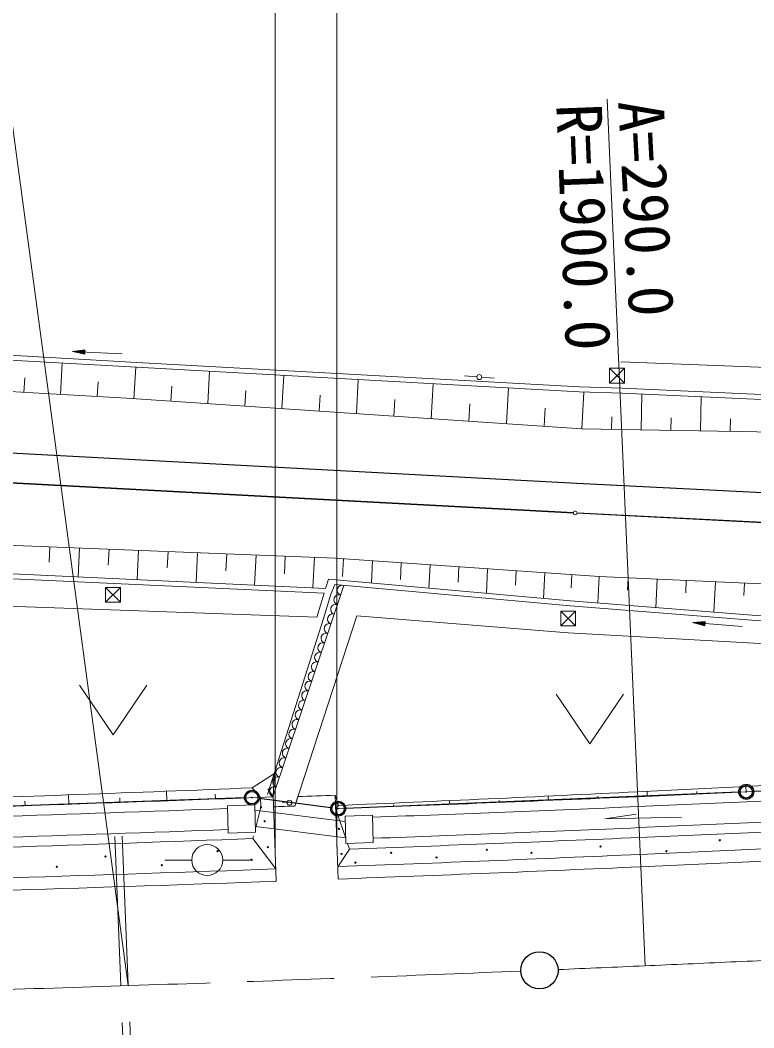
# Model space of a CAD drawing. Units: millimetres, scale not verified. Extents: x 40000 to 680000, y 20000 to 380000.
# Drawn here: x 242036 to 271619, y 276945 to 317599 of the extents above; entities that cross this region are included whole.
import ezdxf
from ezdxf.enums import TextEntityAlignment as Align

# ---------------------------------------------------------------- set-up
doc = ezdxf.new("R2010")
doc.units = ezdxf.units.MM
doc.header["$LTSCALE"] = 1000
doc.header["$PDMODE"] = 32
doc.header["$PDSIZE"] = 500
doc.linetypes.add('CHAIN', pattern=[18.5, 12, -1.5, 3.5, -1.5])
doc.linetypes.add('DASHED', pattern=[7.5, 6, -1.5])
for name, color, linetype, lineweight in [('M-BGD', 7, 'Continuous', 13), ('M-BMK', 2, 'CHAIN', 13), ('M-BMK-ROW', 30, 'Continuous', 25), ('M-BMK-SRVR', 3, 'Continuous', 25), ('M-STR-HTXT', 7, 'Continuous', 13)]:
    doc.layers.add(name, color=color, linetype=linetype, lineweight=lineweight)
doc.styles.add('ＭＳ ゴシック', font='')
doc.styles.get('ＭＳ ゴシック').set_extended_font_data('MS Gothic')

msp = doc.modelspace()

# ---------------------------------------------------------------- linework, layer by layer
at = {"layer": 'M-BGD'}
for p, q in [((246501, 303807), (217664, 305447)), ((246490, 303608), (217652, 305247)), ((244151, 304234), (244647, 304298)), ((244151, 304234), (246149, 304141)), ((244151, 304234), (244639, 304124)), ((244156, 304233), (244156, 304235)), ((244158, 304232), (244159, 304235)), ((244160, 304232), (244161, 304235)), ((244163, 304231), (244164, 304236)), ((244165, 304231), (244166, 304236)), ((244168, 304230), (244169, 304236)), ((244170, 304229), (244172, 304237)), ((244173, 304229), (244174, 304237)), ((244175, 304228), (244177, 304237)), ((244178, 304228), (244180, 304238)), ((244180, 304227), (244182, 304238)), ((244182, 304227), (244185, 304238)), ((244185, 304226), (244188, 304239)), ((244187, 304226), (244190, 304239)), ((244190, 304225), (244193, 304239)), ((244192, 304225), (244196, 304240)), ((244195, 304224), (244198, 304240)), ((244197, 304223), (244201, 304240)), ((244199, 304223), (244204, 304241)), ((244202, 304222), (244206, 304241)), ((244204, 304222), (244209, 304241)), ((244207, 304221), (244211, 304242)), ((244209, 304221), (244214, 304242)), ((244212, 304220), (244217, 304242)), ((244214, 304220), (244219, 304243)), ((244217, 304219), (244222, 304243)), ((244219, 304219), (244225, 304243)), ((244221, 304218), (244227, 304244)), ((244224, 304217), (244230, 304244)), ((244226, 304217), (244233, 304244)), ((244229, 304216), (244235, 304245)), ((244231, 304216), (244238, 304245)), ((244234, 304215), (244241, 304245)), ((244236, 304215), (244243, 304246)), ((244238, 304214), (244246, 304246)), ((244241, 304214), (244248, 304246)), ((244243, 304213), (244251, 304247)), ((244246, 304212), (244254, 304247)), ((244248, 304212), (244256, 304247)), ((244251, 304211), (244259, 304248)), ((244253, 304211), (244262, 304248)), ((244256, 304210), (244264, 304249)), ((244258, 304210), (244267, 304249)), ((244260, 304209), (244270, 304249)), ((244263, 304209), (244272, 304250)), ((244265, 304208), (244275, 304250)), ((244268, 304208), (244278, 304250)), ((244270, 304207), (244280, 304251)), ((244273, 304206), (244283, 304251)), ((244275, 304206), (244285, 304251)), ((244277, 304205), (244288, 304252)), ((244280, 304205), (244291, 304252)), ((244282, 304204), (244293, 304252)), ((244285, 304204), (244296, 304253)), ((244287, 304203), (244299, 304253)), ((244290, 304203), (244301, 304253)), ((244292, 304202), (244304, 304254)), ((244295, 304202), (244307, 304254)), ((244297, 304201), (244309, 304254)), ((244299, 304200), (244312, 304255)), ((244302, 304200), (244315, 304255)), ((244304, 304199), (244317, 304255)), ((244307, 304199), (244320, 304256)), ((244309, 304198), (244323, 304256)), ((244312, 304198), (244325, 304256)), ((244314, 304197), (244328, 304257)), ((244317, 304197), (244330, 304257)), ((244319, 304196), (244333, 304257)), ((244321, 304196), (244336, 304258)), ((244324, 304195), (244338, 304258)), ((244326, 304194), (244341, 304258)), ((244329, 304194), (244344, 304259)), ((244331, 304193), (244346, 304259)), ((244334, 304193), (244349, 304259)), ((244336, 304192), (244352, 304260)), ((244338, 304192), (244354, 304260)), ((244341, 304191), (244357, 304260)), ((244343, 304191), (244360, 304261)), ((244346, 304190), (244362, 304261)), ((244348, 304189), (244365, 304262)), ((244351, 304189), (244367, 304262)), ((244353, 304188), (244370, 304262)), ((244356, 304188), (244373, 304263)), ((244358, 304187), (244375, 304263)), ((244360, 304187), (244378, 304263)), ((244363, 304186), (244381, 304264)), ((244365, 304186), (244383, 304264)), ((244368, 304185), (244386, 304264)), ((244370, 304185), (244389, 304265)), ((244373, 304184), (244391, 304265)), ((244375, 304183), (244394, 304265)), ((244377, 304183), (244397, 304266)), ((244380, 304182), (244399, 304266)), ((244382, 304182), (244402, 304266)), ((244385, 304181), (244405, 304267)), ((244387, 304181), (244407, 304267)), ((244390, 304180), (244410, 304267)), ((244392, 304180), (244412, 304268)), ((244395, 304179), (244415, 304268)), ((244397, 304179), (244418, 304268)), ((244399, 304178), (244420, 304269)), ((244402, 304177), (244423, 304269)), ((244404, 304177), (244426, 304269)), ((244407, 304176), (244428, 304270)), ((244409, 304176), (244431, 304270)), ((244412, 304175), (244434, 304270)), ((244414, 304175), (244436, 304271)), ((244417, 304174), (244439, 304271)), ((244419, 304174), (244442, 304271)), ((244421, 304173), (244444, 304272)), ((244424, 304173), (244447, 304272)), ((244426, 304172), (244449, 304272)), ((244429, 304171), (244452, 304273)), ((244431, 304171), (244455, 304273)), ((244434, 304170), (244457, 304273)), ((244436, 304170), (244460, 304274)), ((244439, 304169), (244463, 304274)), ((244441, 304169), (244465, 304274)), ((244443, 304168), (244468, 304275)), ((244446, 304168), (244471, 304275)), ((244448, 304167), (244473, 304275)), ((244451, 304167), (244476, 304276)), ((244453, 304166), (244479, 304276)), ((244456, 304165), (244481, 304276)), ((244458, 304165), (244484, 304277)), ((244460, 304164), (244487, 304277)), ((244463, 304164), (244489, 304277)), ((244465, 304163), (244492, 304278)), ((244468, 304163), (244494, 304278)), ((244470, 304162), (244497, 304278)), ((244473, 304162), (244500, 304279)), ((244475, 304161), (244502, 304279)), ((244477, 304160), (244505, 304280)), ((244480, 304160), (244508, 304280)), ((244482, 304159), (244510, 304280)), ((244485, 304159), (244513, 304281)), ((244487, 304158), (244516, 304281)), ((244490, 304158), (244518, 304281)), ((244492, 304157), (244521, 304282)), ((244495, 304157), (244524, 304282)), ((244497, 304156), (244526, 304282)), ((244499, 304156), (244529, 304283)), ((244502, 304155), (244531, 304283)), ((244504, 304154), (244534, 304283)), ((244507, 304154), (244537, 304284)), ((244509, 304153), (244539, 304284)), ((244512, 304153), (244542, 304284)), ((244514, 304152), (244545, 304285)), ((244517, 304152), (244547, 304285)), ((244519, 304151), (244550, 304285)), ((244521, 304151), (244553, 304286)), ((244524, 304150), (244555, 304286)), ((244526, 304150), (244558, 304286)), ((244529, 304149), (244561, 304287)), ((244531, 304148), (244563, 304287)), ((244534, 304148), (244566, 304287)), ((244536, 304147), (244568, 304288)), ((244539, 304147), (244571, 304288)), ((244541, 304146), (244574, 304288)), ((244543, 304146), (244576, 304289)), ((244546, 304145), (244579, 304289)), ((244548, 304145), (244582, 304289)), ((244551, 304144), (244584, 304290)), ((244553, 304144), (244587, 304290)), ((244556, 304143), (244590, 304290)), ((244558, 304142), (244592, 304291)), ((244560, 304142), (244595, 304291)), ((244563, 304141), (244598, 304291)), ((244565, 304141), (244600, 304292)), ((244568, 304140), (244603, 304292)), ((244570, 304140), (244606, 304293)), ((244573, 304139), (244608, 304293)), ((244575, 304139), (244611, 304293)), ((244578, 304138), (244613, 304294)), ((244580, 304137), (244616, 304294)), ((244582, 304137), (244619, 304294)), ((244585, 304136), (244621, 304295)), ((244587, 304136), (244624, 304295)), ((244590, 304135), (244627, 304295)), ((244592, 304135), (244629, 304296)), ((244595, 304134), (244632, 304296)), ((244597, 304134), (244635, 304296)), ((244599, 304133), (244637, 304297)), ((244602, 304133), (244640, 304297)), ((244604, 304132), (244642, 304297)), ((244607, 304131), (244645, 304298)), ((244609, 304131), (244646, 304291)), ((244612, 304130), (244646, 304277)), ((244614, 304130), (244645, 304263)), ((244617, 304129), (244644, 304250)), ((244619, 304129), (244644, 304236)), ((244621, 304128), (244643, 304222)), ((244624, 304128), (244642, 304208)), ((244626, 304127), (244642, 304194)), ((244629, 304127), (244641, 304180)), ((244631, 304126), (244640, 304166)), ((244634, 304125), (244640, 304152)), ((244636, 304125), (244639, 304138)), ((244647, 304298), (244639, 304124)), ((217581, 303976), (246319, 302347)), ((243661, 302497), (243732, 303765)), ((264585, 302805), (246501, 303807)), ((276537, 303418), (266255, 303810)), ((264576, 302606), (246490, 303608)), ((246625, 302326), (246696, 303596)), ((249601, 302127), (249674, 303431)), ((265802, 303553), (266402, 303553)), ((265802, 302953), (265802, 303553)), ((265802, 303553), (266402, 302953)), ((265802, 302953), (266402, 303553)), ((266402, 303553), (266402, 302953)), ((242185, 302581), (242219, 303174)), ((245143, 302413), (245176, 303001)), ((252590, 301927), (252665, 303266)), ((255593, 301725), (255670, 303099)), ((258610, 301524), (258689, 302932)), ((259950, 303246), (260449, 303208)), ((260648, 303192), (261147, 303154)), ((266402, 302953), (265802, 302953)), ((248113, 302226), (248146, 302827)), ((251095, 302027), (251130, 302652)), ((254092, 301826), (254128, 302476)), ((261640, 301321), (261722, 302766)), ((266304, 302549), (264576, 302606)), ((266312, 302749), (264585, 302805)), ((264685, 301117), (264768, 302595)), ((266304, 302549), (276446, 302099)), ((276455, 302299), (266312, 302749)), ((267076, 301074), (267102, 302514)), ((246319, 302347), (264685, 301117)), ((257101, 301625), (257139, 302300)), ((260125, 301422), (260164, 302123)), ((269467, 301031), (269492, 302408)), ((263162, 301219), (263203, 301945)), ((264482, 298906), (217889, 301397)), ((264483, 298926), (217890, 301417)), ((264482, 298916), (217890, 301407)), ((265880, 301095), (265889, 301595)), ((268272, 301052), (268281, 301552)), ((270663, 301009), (270672, 301509)), ((281425, 300815), (264685, 301117)), ((264343, 297712), (217917, 300193)), ((264344, 297732), (217918, 300213)), ((264343, 297722), (217919, 300203)), ((264478, 298906), (275709, 298336)), ((264479, 298926), (275710, 298356)), ((264479, 298916), (275709, 298346)), ((264492, 297704), (275651, 297138)), ((264493, 297724), (275652, 297157)), ((264493, 297714), (275651, 297148)), ((254731, 295899), (239830, 296485)), ((243230, 296351), (243202, 295732)), ((244428, 296304), (244373, 295135)), ((245620, 296257), (245590, 295615)), ((246812, 296210), (246757, 295025)), ((247999, 296164), (247968, 295498)), ((249186, 296117), (249129, 294915)), ((250367, 296070), (250335, 295382)), ((251548, 296024), (251491, 294806)), ((252724, 295978), (252690, 295267)), ((253899, 295931), (253842, 294697)), ((265380, 295155), (254731, 295899)), ((255069, 295875), (255035, 295152)), ((256238, 295793), (256196, 294894)), ((257401, 295712), (257370, 295038)), ((258564, 295631), (258520, 294684)), ((239638, 295154), (254295, 294476)), ((239647, 295354), (254354, 294673)), ((259722, 295550), (259693, 294924)), ((260880, 295469), (260834, 294475)), ((262033, 295389), (262006, 294810)), ((263185, 295308), (263137, 294267)), ((264282, 295231), (264258, 294700)), ((265380, 295155), (265329, 294081)), ((277100, 294622), (265380, 295155)), ((255081, 294794), (252219, 286271)), ((254467, 295050), (254354, 294673)), ((264227, 294168), (254467, 295050)), ((254552, 294405), (254719, 294827)), ((264210, 293969), (254719, 294827)), ((266529, 294602), (266552, 295101)), ((267671, 293896), (267724, 295048)), ((268873, 294495), (268896, 294995)), ((270012, 293711), (270068, 294942)), ((271217, 294389), (271240, 294888)), ((245480, 294713), (246080, 294713)), ((245480, 294113), (245480, 294713)), ((245480, 294713), (246080, 294113)), ((245480, 294113), (246080, 294713)), ((246080, 294713), (246080, 294113)), ((254295, 294476), (254004, 293509)), ((254295, 294476), (254004, 293509)), ((254280, 293499), (254552, 294405)), ((240888, 293981), (254004, 293509)), ((246080, 294113), (245480, 294113)), ((264210, 293969), (271540, 293390)), ((264227, 294168), (271554, 293589)), ((255611, 293572), (253112, 285895)), ((264138, 292877), (255611, 293572)), ((263834, 293760), (264434, 293760)), ((263834, 293160), (263834, 293760)), ((263834, 293760), (264434, 293160)), ((263834, 293160), (264434, 293760)), ((264434, 293760), (264434, 293160)), ((271554, 293589), (285010, 292787)), ((252014, 286359), (254280, 293499)), ((264434, 293160), (263834, 293160)), ((269155, 293297), (269652, 293344)), ((269155, 293297), (271148, 293135)), ((269155, 293297), (269638, 293170)), ((269159, 293296), (269160, 293297)), ((269162, 293295), (269163, 293298)), ((269164, 293294), (269165, 293298)), ((269167, 293294), (269168, 293298)), ((269169, 293293), (269171, 293298)), ((269172, 293293), (269173, 293299)), ((269174, 293292), (269176, 293299)), ((269176, 293291), (269179, 293299)), ((269179, 293291), (269181, 293299)), ((269181, 293290), (269184, 293300)), ((269184, 293289), (269186, 293300)), ((269186, 293289), (269189, 293300)), ((269188, 293288), (269192, 293300)), ((269191, 293288), (269194, 293301)), ((269193, 293287), (269197, 293301)), ((269196, 293286), (269200, 293301)), ((269198, 293286), (269202, 293301)), ((269201, 293285), (269205, 293302)), ((269203, 293284), (269208, 293302)), ((269205, 293284), (269210, 293302)), ((269208, 293283), (269213, 293302)), ((269210, 293282), (269216, 293303)), ((269213, 293282), (269218, 293303)), ((269215, 293281), (269221, 293303)), ((269217, 293281), (269224, 293303)), ((269220, 293280), (269226, 293304)), ((269222, 293279), (269229, 293304)), ((269225, 293279), (269232, 293304)), ((269227, 293278), (269234, 293304)), ((269230, 293277), (269237, 293305)), ((269232, 293277), (269240, 293305)), ((269234, 293276), (269242, 293305)), ((269237, 293275), (269245, 293305)), ((269239, 293275), (269247, 293306)), ((269242, 293274), (269250, 293306)), ((269244, 293274), (269253, 293306)), ((269246, 293273), (269256, 293306)), ((269249, 293272), (269258, 293307)), ((269251, 293272), (269261, 293307)), ((269254, 293271), (269263, 293307)), ((269256, 293270), (269266, 293307)), ((269259, 293270), (269269, 293308)), ((269261, 293269), (269271, 293308)), ((269263, 293269), (269274, 293308)), ((269266, 293268), (269277, 293308)), ((269268, 293267), (269279, 293309)), ((269271, 293267), (269282, 293309)), ((269273, 293266), (269285, 293309)), ((269276, 293265), (269287, 293309)), ((269278, 293265), (269290, 293310)), ((269280, 293264), (269293, 293310)), ((269283, 293263), (269295, 293310)), ((269285, 293263), (269298, 293310)), ((269288, 293262), (269301, 293311)), ((269290, 293262), (269303, 293311)), ((269292, 293261), (269306, 293311)), ((269295, 293260), (269309, 293311)), ((269297, 293260), (269311, 293312)), ((269300, 293259), (269314, 293312)), ((269302, 293258), (269317, 293312)), ((269305, 293258), (269319, 293312)), ((269307, 293257), (269322, 293313)), ((269309, 293257), (269324, 293313)), ((269312, 293256), (269327, 293313)), ((269314, 293255), (269330, 293313)), ((269317, 293255), (269332, 293314)), ((269319, 293254), (269335, 293314)), ((269322, 293253), (269338, 293314)), ((269324, 293253), (269340, 293314)), ((269326, 293252), (269343, 293315)), ((269329, 293251), (269346, 293315)), ((269331, 293251), (269348, 293315)), ((269334, 293250), (269351, 293315)), ((269336, 293250), (269354, 293316)), ((269338, 293249), (269356, 293316)), ((269341, 293248), (269359, 293316)), ((269343, 293248), (269362, 293316)), ((269346, 293247), (269364, 293317)), ((269348, 293246), (269367, 293317)), ((269351, 293246), (269370, 293317)), ((269353, 293245), (269372, 293317)), ((269355, 293244), (269375, 293318)), ((269358, 293244), (269378, 293318)), ((269360, 293243), (269380, 293318)), ((269363, 293243), (269383, 293318)), ((269365, 293242), (269386, 293319)), ((269367, 293241), (269388, 293319)), ((269370, 293241), (269391, 293319)), ((269372, 293240), (269394, 293319)), ((269375, 293239), (269396, 293320)), ((269377, 293239), (269399, 293320)), ((269380, 293238), (269401, 293320)), ((269382, 293237), (269404, 293320)), ((269384, 293237), (269407, 293321)), ((269387, 293236), (269409, 293321)), ((269389, 293236), (269412, 293321)), ((269392, 293235), (269415, 293321)), ((269394, 293234), (269417, 293322)), ((269396, 293234), (269420, 293322)), ((269399, 293233), (269423, 293322)), ((269401, 293232), (269425, 293322)), ((269404, 293232), (269428, 293323)), ((269406, 293231), (269431, 293323)), ((269409, 293231), (269433, 293323)), ((269411, 293230), (269436, 293323)), ((269413, 293229), (269439, 293324)), ((269416, 293229), (269441, 293324)), ((269418, 293228), (269444, 293324)), ((269421, 293227), (269447, 293324)), ((269423, 293227), (269449, 293325)), ((269425, 293226), (269452, 293325)), ((269428, 293225), (269455, 293325)), ((269430, 293225), (269457, 293325)), ((269433, 293224), (269460, 293325)), ((269435, 293224), (269463, 293326)), ((269438, 293223), (269465, 293326)), ((269440, 293222), (269468, 293326)), ((269442, 293222), (269471, 293326)), ((269445, 293221), (269473, 293327)), ((269447, 293220), (269476, 293327)), ((269450, 293220), (269478, 293327)), ((269452, 293219), (269481, 293328)), ((269454, 293219), (269484, 293328)), ((269457, 293218), (269486, 293328)), ((269459, 293217), (269489, 293328)), ((269462, 293217), (269492, 293329)), ((269464, 293216), (269494, 293329)), ((269467, 293215), (269497, 293329)), ((269469, 293215), (269500, 293329)), ((269471, 293214), (269502, 293330)), ((269474, 293213), (269505, 293330)), ((269476, 293213), (269508, 293330)), ((269479, 293212), (269510, 293330)), ((269481, 293212), (269513, 293330)), ((269484, 293211), (269516, 293331)), ((269486, 293210), (269518, 293331)), ((269488, 293210), (269521, 293331)), ((269491, 293209), (269524, 293331)), ((269493, 293208), (269526, 293332)), ((269496, 293208), (269529, 293332)), ((269498, 293207), (269532, 293332)), ((269500, 293206), (269534, 293332)), ((269503, 293206), (269537, 293333)), ((269505, 293205), (269540, 293333)), ((269508, 293205), (269542, 293333)), ((269510, 293204), (269545, 293333)), ((269513, 293203), (269548, 293334)), ((269515, 293203), (269550, 293334)), ((269517, 293202), (269553, 293334)), ((269520, 293201), (269555, 293334)), ((269522, 293201), (269558, 293335)), ((269525, 293200), (269561, 293335)), ((269527, 293200), (269563, 293335)), ((269530, 293199), (269566, 293335)), ((269532, 293198), (269569, 293336)), ((269534, 293198), (269571, 293336)), ((269537, 293197), (269574, 293336)), ((269539, 293196), (269577, 293336)), ((269542, 293196), (269579, 293337)), ((269544, 293195), (269582, 293337)), ((269546, 293194), (269585, 293337)), ((269549, 293194), (269587, 293337)), ((269551, 293193), (269590, 293338)), ((269554, 293193), (269593, 293338)), ((269556, 293192), (269595, 293338)), ((269559, 293191), (269598, 293338)), ((269561, 293191), (269601, 293339)), ((269563, 293190), (269603, 293339)), ((269566, 293189), (269606, 293339)), ((269568, 293189), (269609, 293339)), ((269571, 293188), (269611, 293340)), ((269573, 293188), (269614, 293340)), ((269575, 293187), (269617, 293340)), ((269578, 293186), (269619, 293340)), ((269580, 293186), (269622, 293341)), ((269583, 293185), (269625, 293341)), ((269585, 293184), (269627, 293341)), ((269588, 293184), (269630, 293341)), ((269590, 293183), (269632, 293342)), ((269592, 293182), (269635, 293342)), ((269595, 293182), (269638, 293342)), ((269597, 293181), (269640, 293342)), ((269600, 293181), (269643, 293343)), ((269602, 293180), (269646, 293343)), ((269604, 293179), (269648, 293343)), ((269607, 293179), (269651, 293343)), ((269609, 293178), (269652, 293337)), ((269612, 293177), (269651, 293323)), ((269614, 293177), (269650, 293309)), ((269617, 293176), (269649, 293295)), ((269619, 293175), (269647, 293282)), ((269621, 293175), (269646, 293268)), ((269624, 293174), (269645, 293254)), ((269626, 293174), (269644, 293240)), ((269629, 293173), (269643, 293226)), ((269631, 293172), (269642, 293212)), ((269634, 293172), (269641, 293198)), ((269636, 293171), (269639, 293184)), ((269652, 293344), (269638, 293170)), ((271540, 293390), (284968, 292527)), ((264138, 292877), (271385, 292474)), ((283977, 291714), (271385, 292474)), ((244433, 290768), (245786, 288768)), ((245786, 288768), (247139, 290768)), ((263654, 290402), (265007, 288402)), ((265007, 288402), (266360, 290402)), ((251390, 286629), (252285, 287213)), ((252285, 287213), (252234, 286315)), ((251390, 286629), (251730, 286244)), ((271299, 286684), (271309, 286463)), ((243982, 286343), (243995, 285966)), ((246049, 286228), (246055, 286037)), ((247931, 286492), (247945, 286104)), ((249903, 286372), (249910, 286176)), ((251745, 285845), (251730, 286244)), ((252236, 286264), (252026, 286585)), ((252234, 286315), (252360, 282856)), ((253236, 286275), (253112, 285895)), ((254735, 286330), (254859, 282947)), ((254735, 286330), (254878, 285918)), ((263340, 286120), (263332, 286295)), ((265333, 286203), (265328, 286296)), ((267323, 286288), (267313, 286486)), ((269317, 286481), (269321, 286376)), ((242224, 286093), (242231, 285906)), ((251494, 285938), (250394, 285904)), ((250394, 285904), (250428, 284804)), ((251494, 285938), (251527, 284838)), ((251523, 284991), (251745, 285845)), ((252795, 286036), (252595, 286048)), ((253151, 286013), (252994, 286023)), ((254878, 285918), (254756, 285788)), ((257094, 285875), (257091, 285944)), ((259360, 285961), (259353, 286113)), ((261348, 286040), (261344, 286121)), ((251500, 285726), (255147, 285265)), ((254755, 285794), (255168, 284601)), ((256240, 285520), (255140, 285486)), ((255140, 285486), (255174, 284387)), ((256240, 285520), (256274, 284421)), ((265617, 285373), (266874, 285565)), ((268698, 285447), (265617, 285373)), ((251520, 285069), (255167, 284608)), ((251527, 284838), (250428, 284804)), ((251416, 284581), (251445, 284695)), ((251416, 284581), (252342, 283355)), ((256274, 284421), (255174, 284387)), ((255241, 284389), (255321, 284158)), ((254841, 283446), (255321, 284158)), ((247867, 283716), (248952, 283716)), ((250202, 283716), (251418, 283716))]:
    msp.add_line(p, q, dxfattribs=at)
at = {"layer": 'M-BGD', "linetype": 'DASHED'}
for p, q in [((245855, 284661), (246375, 271581)), ((246154, 284680), (246674, 271593))]:
    msp.add_line(p, q, dxfattribs=at)
at = {"layer": 'M-BGD'}
for points in [[(266918, 286466), (271299, 286684), (281241, 287212)], [(266928, 286271), (271311, 286463), (281066, 286924)], [(266946, 285871), (271329, 286064), (280219, 286484)], [(266983, 285022), (271368, 285215), (280267, 285635)], [(267000, 284622), (271386, 284815), (281386, 285287)], [(267036, 283943), (271420, 284140), (281390, 284621), (282124, 284659)], [(267058, 283443), (271443, 283640), (281415, 284121), (284139, 284263)]]:
    msp.add_lwpolyline(points, dxfattribs=at)
for centre, radius in [((260549, 303200), 100), ((264418, 297718), 75), ((251745, 285845), 25), ((252894, 286029), 100), ((251894, 285279), 25), ((254890, 284971), 25), ((249577, 283716), 625), ((252020, 284236), 25), ((265437, 284259), 25), ((270244, 284512), 25), ((245474, 283856), 25), ((249996, 284077), 25), ((254993, 283959), 25), ((256993, 284006), 25), ((258827, 283817), 25), ((260851, 284133), 25), ((262654, 284006), 25), ((268093, 284070), 25), ((243513, 283445), 25), ((247751, 283508), 25), ((251356, 283730), 25), ((255554, 283611), 25)]:
    msp.add_circle(centre, radius, dxfattribs=at)
for centre, radius, start, end in [((255020, 294599), 204, 72.5799, 250.2982), ((254890, 294213), 204, 72.5799, 250.2982), ((254760, 293826), 204, 72.5799, 250.2982), ((254630, 293439), 204, 72.5799, 250.2982), ((254500, 293052), 204, 72.5799, 250.2982), ((254370, 292665), 204, 72.5799, 250.2982), ((254241, 292278), 204, 72.5799, 250.2982), ((254111, 291892), 204, 72.5799, 250.2982), ((253981, 291505), 204, 72.5799, 250.2982), ((253851, 291118), 204, 72.5799, 250.2982), ((253721, 290731), 204, 72.5799, 250.2982), ((253591, 290344), 204, 72.5799, 250.2982), ((253461, 289958), 204, 72.5799, 250.2982), ((253331, 289571), 204, 72.5799, 250.2982), ((253201, 289184), 204, 72.5799, 250.2982), ((253072, 288797), 204, 72.5799, 250.2982), ((252942, 288410), 204, 72.5799, 250.2982), ((252682, 287637), 204, 72.5799, 250.2982), ((252812, 288023), 204, 72.5799, 250.2982), ((252552, 287250), 204, 72.5799, 250.2982), ((252422, 286863), 204, 72.5799, 250.2982), ((174860, 2177275), 1892195, 271.89124, 272.31796), ((252292, 286476), 204, 72.5799, 250.2982), ((179700, 2177465), 1892592, 271.56723, 272.19646), ((252162, 286089), 204, 72.5799, 88.6315), ((183974, 2177622), 1892615, 272.09727, 272.14268), ((185871, 2177688), 1893154, 272.0852, 272.45415), ((174865, 2177179), 1892953, 272.42254, 272.78759), ((183974, 2177622), 1892990, 272.067, 272.09311), ((185871, 2177688), 1893554, 272.1298, 272.45414), ((179700, 2177465), 1892992, 271.56723, 272.14032), ((185871, 2177688), 1894404, 272.12963, 272.45414), ((179700, 2177465), 1893842, 271.56723, 272.14015), ((179700, 2177465), 1894242, 271.56723, 272.16973), ((185871, 2177688), 1894804, 272.10052, 272.45415), ((183974, 2177622), 1895500, 272.14261, 272.51156), ((183974, 2177622), 1896000, 272.1426, 272.51156), ((183974, 2177622), 1895500, 270.78325, 272.06704), ((183974, 2177622), 1896000, 270.78341, 272.06705)]:
    msp.add_arc(centre, radius, start, end, dxfattribs=at)
at = {"layer": 'M-BMK'}
for centre, radius, start, end in [((165311, 2605061), 2327846, 272.42297, 273.10997), ((183974, 2177622), 1900000, 269.38887, 272.36039)]:
    msp.add_arc(centre, radius, start, end, dxfattribs=at)
at = {"layer": 'M-BMK-ROW'}
for p, q in [((281139, 286924), (271613, 286481)), ((251081, 286222), (241725, 285894)), ((271014, 286455), (255156, 285801)), ((254559, 285827), (251678, 286194))]:
    msp.add_line(p, q, dxfattribs=at)
for centre in [(271313, 286467), (251381, 286232), (254856, 285789)]:
    msp.add_circle(centre, 300, dxfattribs=at)
for p in [(271313, 286467), (251381, 286232), (254856, 285789)]:
    msp.add_point(p, dxfattribs=at)
at = {"layer": 'M-BMK-SRVR'}
msp.add_circle((262975, 279263), 750, dxfattribs=at)
at = {"layer": 'M-STR-HTXT'}
for p, q in [((252321, 284203), (252321, 347821)), ((254809, 284238), (254809, 347821)), ((246394, 278647), (239609, 329039)), ((267233, 279447), (265700, 314413))]:
    msp.add_line(p, q, dxfattribs=at)

# ---------------------------------------------------------------- texts
at = {"layer": 'M-STR-HTXT', "style": 'ＭＳ ゴシック'}
for s, rotation, p in [('A=290.0', 272.967, (265600, 314281)), ('R=1900.0', 272.261, (263102, 314182))]:
    msp.add_text(s, height=1833, rotation=rotation, dxfattribs=at).set_placement(p, align=Align.BOTTOM_LEFT)

doc.saveas('drawing.dxf')
